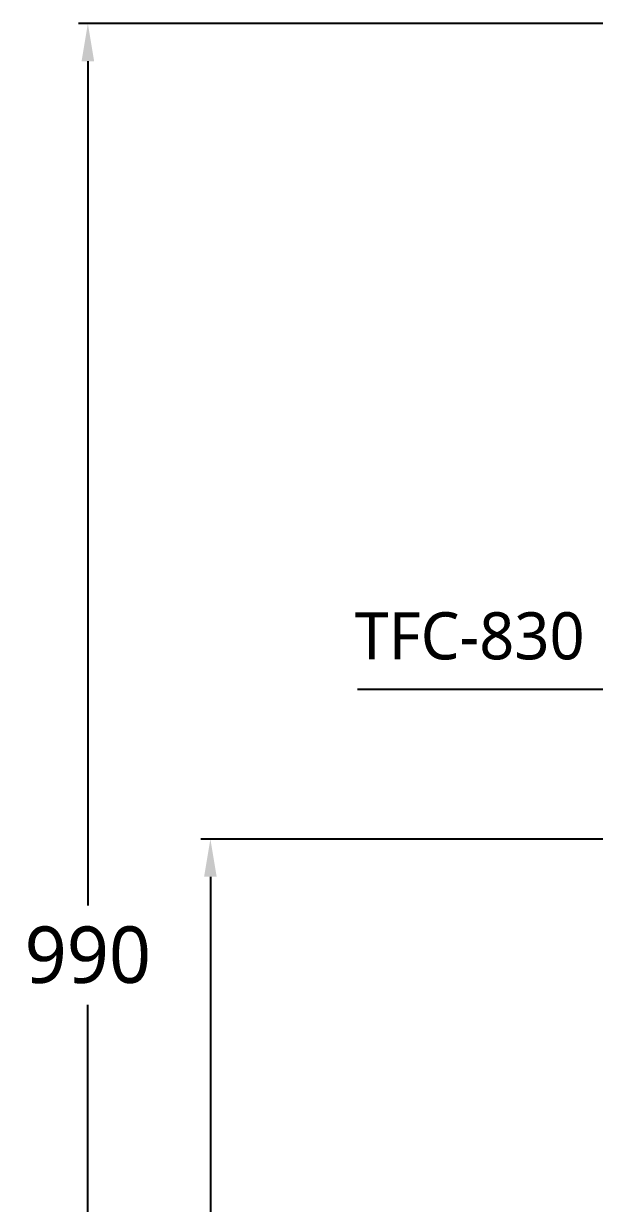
# Model space of a CAD drawing. Extents: x 3004 to 9384, y -52 to 2475.
# Drawn here: x 6439 to 6742, y 657 to 1283 of the extents above; entities that cross this region are included whole.
import ezdxf

# ---------------------------------------------------------------- set-up
doc = ezdxf.new("R2010")
doc.units = 0
doc.header["$LTSCALE"] = 20
doc.header["$MEASUREMENT"] = 0
doc.layers.get('0').update_dxf_attribs({"linetype": 'CONTINUOUS'})
doc.layers.get('DEFPOINTS').update_dxf_attribs({"linetype": 'CONTINUOUS'})
doc.layers.add('2', color=2, linetype='CONTINUOUS')
doc.styles.add('ROMANS', font='NanumGothic.ttf', dxfattribs={"height": 10.144927})
doc.styles.get("Standard").update_dxf_attribs({"font": 'NanumGothic.ttf'})
doc.dimstyles.get("Standard").update_dxf_attribs({"dimtxt": 2.7, "dimasz": 2.5, "dimexe": 1.5, "dimexo": 1.5, "dimgap": 1.5, "dimtad": 1, "dimdec": 0, "dimlfac": 10, "dimzin": 0, "dimdsep": 46, "dimtxsty": 'Standard', "dimcen": 0, "dimclrt": 2, "dimadec": 0, "dimazin": 0, "dimtfac": 1, "dimtdec": 0, "dimtmove": 0, "dimatfit": 3, "dimfxl": 0, "dimtolj": 1, "dimtzin": 0, "dimarcsym": 0})

# ---------------------------------------------------------------- blocks, each defined once
blk = doc.blocks.new('*D18')
at = {"color": 3, "lineweight": -2}
for p, q in [((6807.4, 850.72), (6533.14, 850.72)), ((6538.14, 830.72), (6538.14, 598.97)), ((6538.14, 314.9), (6538.14, 546.65)), ((6787.11, 294.9), (6533.14, 294.9))]:
    blk.add_line(p, q, dxfattribs=at)
at = {"color": 3}
for points in [[(6534.81, 830.72), (6541.48, 830.72), (6538.14, 850.72)], [(6534.81, 314.9), (6541.48, 314.9), (6538.14, 294.9)]]:
    blk.add_solid(points, dxfattribs=at)
at = {"layer": 'DEFPOINTS', "color": 0}
for p in [(6808.9, 850.72), (6538.14, 294.9), (6788.61, 294.9)]:
    blk.add_point(p, dxfattribs=at)
at = {"color": 2, "insert": (6538.14, 572.81), "char_height": 30, "attachment_point": 5}
blk.add_mtext('\\A1;555', dxfattribs=at)
blk = doc.blocks.new('*D26')
at = {"color": 3, "lineweight": -2}
for p, q in [((6912.6, 1283.42), (6468.16, 1283.42)), ((6473.16, 1263.42), (6473.16, 815.49)), ((6473.16, 314.9), (6473.16, 762.83)), ((6747.1, 294.9), (6468.16, 294.9))]:
    blk.add_line(p, q, dxfattribs=at)
at = {"color": 3}
for points in [[(6469.82, 1263.42), (6476.49, 1263.42), (6473.16, 1283.42)], [(6469.82, 314.9), (6476.49, 314.9), (6473.16, 294.9)]]:
    blk.add_solid(points, dxfattribs=at)
at = {"layer": 'DEFPOINTS', "color": 0}
for p in [(6473.16, 1283.42), (6914.1, 1283.42), (6748.6, 294.9)]:
    blk.add_point(p, dxfattribs=at)
at = {"color": 2, "insert": (6473.16, 789.16), "char_height": 30, "attachment_point": 5}
blk.add_mtext('\\A1;990', dxfattribs=at)

msp = doc.modelspace()

# ---------------------------------------------------------------- texts
at = {"layer": '2', "insert": (6614.67, 958.39), "char_height": 25, "attachment_point": 4, "style": 'ROMANS'}
msp.add_mtext('TFC-830', dxfattribs=at)

# ---------------------------------------------------------------- dimensions: what is measured, and where the dimension line sits
for base, p1, p2, text, picture, middle in [((6473.16, 1283.42), (6748.6, 294.9), (6914.1, 1283.42), '990', '*D26', (6473.16, 789.16)), ((6538.14, 294.9), (6808.9, 850.72), (6788.61, 294.9), '555', '*D18', (6538.14, 572.81))]:
    dim = msp.add_linear_dim(base=base, p1=p1, p2=p2, angle=90, text=text, dimstyle='Standard', override={"dimtxt": 30, "dimasz": 20, "dimexe": 5, "dimgap": 10, "dimtih": 1, "dimtoh": 1, "dimlfac": 1, "dimzin": 12, "dimclrd": 3, "dimclre": 3, "dimazin": 2, "dimarcsym": 1})
    dim.commit()
    dim.dimension.update_dxf_attribs({"geometry": picture, "text_midpoint": middle, "dimtype": 160})

# ---------------------------------------------------------------- leaders
msp.add_leader([(6855.05, 742.38), (6775.74, 930.02), (6616.18, 930.02)], dimstyle='Standard', override={"dimtxt": 20, "dimasz": 20, "dimexe": 5, "dimgap": 10, "dimtad": 0, "dimlfac": 1, "dimzin": 12, "dimclrd": 3, "dimclre": 3, "dimazin": 2, "dimarcsym": 1})

doc.saveas('drawing.dxf')
